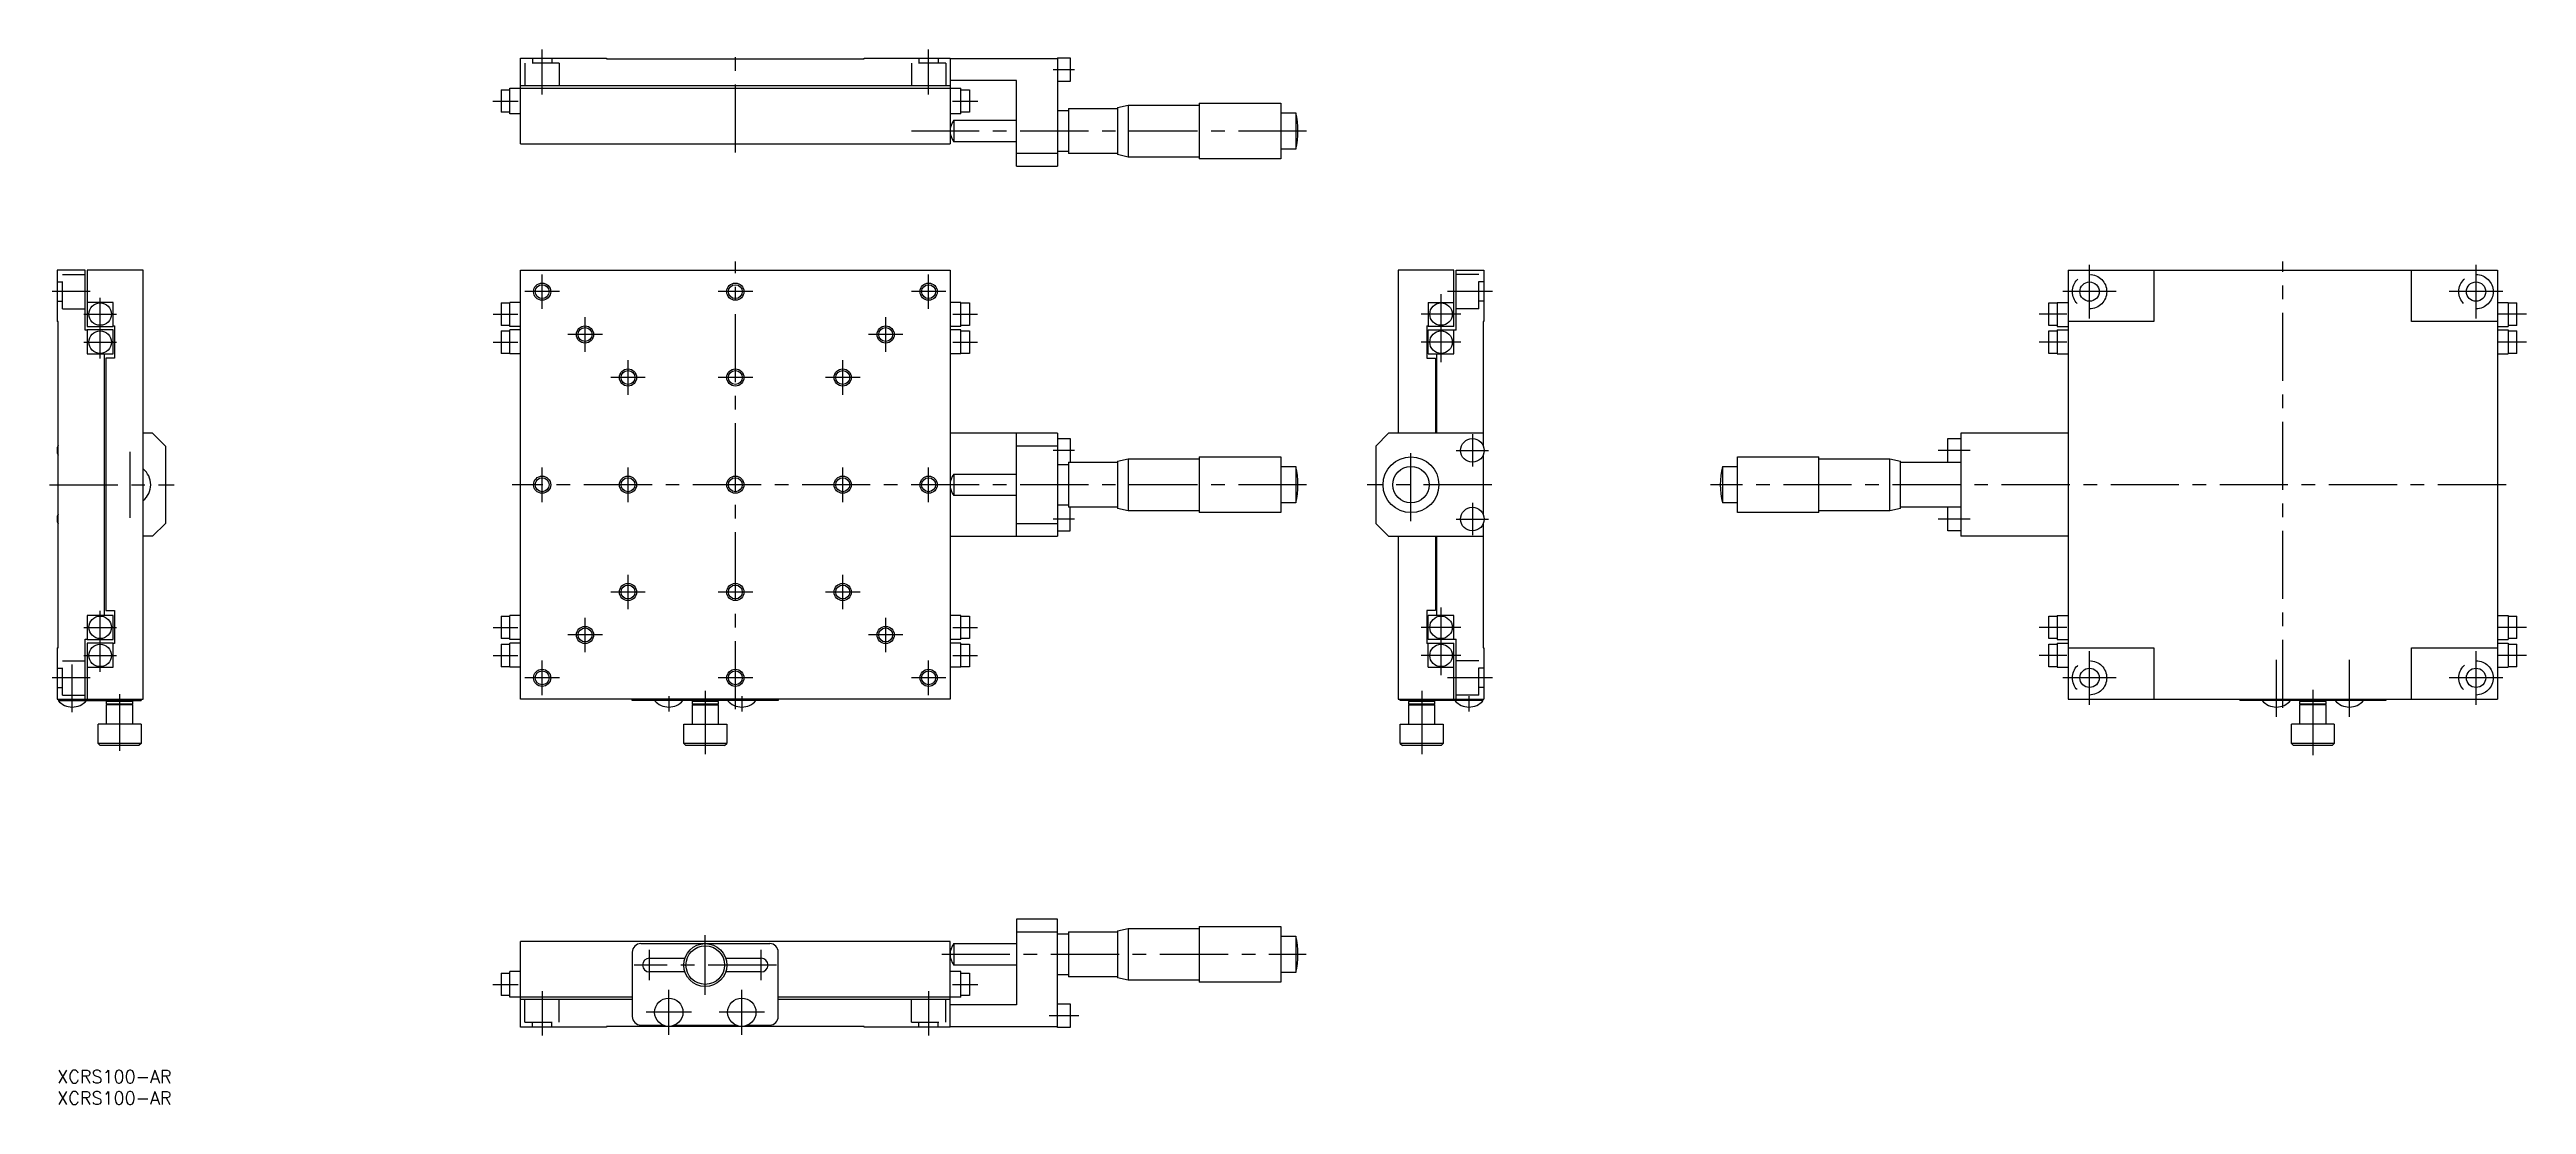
# Model space of a CAD drawing. Extents: x -2 to 575, y -8 to 238.
import ezdxf

# ---------------------------------------------------------------- set-up
doc = ezdxf.new("R2010")
doc.units = 0
doc.header["$LTSCALE"] = 0.5
doc.linetypes.add('CENTER', pattern=[50.8, 31.75, -6.35, 6.35, -6.35])
doc.linetypes.add('DASHED', pattern=[19.05, 12.7, -6.35])
for name, color, linetype in [('MSM_CENTER', 1, 'CENTER'), ('MSM_CONTINUOUS', 7, 'CONTINUOUS'), ('MSM_DASHED', 4, 'DASHED'), ('MSM_NARROW', 5, 'CONTINUOUS'), ('MSM_PART_NUMBER', 7, 'CONTINUOUS')]:
    doc.layers.add(name, color=color, linetype=linetype)
doc.styles.get("Standard").update_dxf_attribs({"font": 'txt.shx', "height": 3, "bigfont": 'bigfont.shx'})

# ---------------------------------------------------------------- blocks, each defined once
blk = doc.blocks.new('*U2')
at = {"layer": 'MSM_PART_NUMBER'}
blk.add_text('XCRS100-AR', height=3, dxfattribs=at).set_placement((0, -3))
blk = doc.blocks.new('*U3')
at = {"layer": 'MSM_PART_NUMBER'}
blk.add_text('XCRS100-AR', height=3, dxfattribs=at).set_placement((0, -8))

msp = doc.modelspace()

# ---------------------------------------------------------------- linework, layer by layer
at = {"layer": 'MSM_CENTER'}
for p, q in [((112.9, 227.34), (112.9, 237.84)), ((157.9, 213.84), (157.9, 237.64)), ((202.9, 227.34), (202.9, 237.84)), ((236.9, 233.14), (231.9, 233.14)), ((101.46, 225.84), (107.35, 225.84)), ((208.46, 225.84), (214.35, 225.84)), ((290.9, 218.84), (198.88, 218.84)), ((112.9, 177.39), (112.9, 185.44)), ((157.9, 84.12), (157.9, 188.42)), ((202.9, 177.39), (202.9, 185.44)), ((473.23, 175.17), (473.23, 187.66)), ((518.23, 84.42), (518.23, 188.42)), ((563.23, 175.17), (563.23, 187.66)), ((7.69, 181.42), (-1.19, 181.42)), ((10, 165.84), (10, 180)), ((116.93, 181.42), (108.88, 181.42)), ((161.93, 181.42), (153.88, 181.42)), ((206.93, 181.42), (198.88, 181.42)), ((322.22, 165.02), (322.22, 180.81)), ((334.22, 181.42), (323.72, 181.42)), ((479.47, 181.42), (466.99, 181.42)), ((569.47, 181.42), (556.99, 181.42)), ((6.19, 176.19), (13.81, 176.19)), ((101.54, 176.19), (107.27, 176.19)), ((122.9, 167.39), (122.9, 175.44)), ((192.9, 167.39), (192.9, 175.44)), ((208.54, 176.19), (214.27, 176.19)), ((326.85, 176.19), (317.6, 176.19)), ((467.97, 176.19), (461.49, 176.19)), ((574.97, 176.19), (568.49, 176.19)), ((6.19, 169.65), (13.81, 169.65)), ((101.54, 169.65), (107.27, 169.65)), ((126.93, 171.42), (118.88, 171.42)), ((196.93, 171.42), (188.88, 171.42)), ((208.54, 169.65), (214.27, 169.65)), ((326.85, 169.65), (317.6, 169.65)), ((467.97, 169.65), (461.49, 169.65)), ((574.97, 169.65), (568.49, 169.65)), ((132.9, 157.39), (132.9, 165.44)), ((182.9, 157.39), (182.9, 165.44)), ((136.93, 161.42), (128.88, 161.42)), ((161.93, 161.42), (153.88, 161.42)), ((186.93, 161.42), (178.88, 161.42)), ((236.9, 144.42), (231.9, 144.42)), ((315.22, 127.92), (315.22, 144.92)), ((325.77, 144.42), (333.27, 144.42)), ((329.52, 148.17), (329.52, 140.67)), ((445.47, 144.42), (437.99, 144.42)), ((17, 128.73), (17, 144.1)), ((112.9, 132.39), (112.9, 140.44)), ((132.9, 132.39), (132.9, 140.44)), ((182.9, 132.39), (182.9, 140.44)), ((202.9, 132.39), (202.9, 140.44)), ((-1.8, 136.42), (27.2, 136.42)), ((290.9, 136.42), (105.9, 136.42)), ((334.02, 136.42), (305.02, 136.42)), ((570.23, 136.42), (384.99, 136.42)), ((236.9, 128.42), (231.9, 128.42)), ((325.77, 128.42), (333.27, 128.42)), ((329.52, 132.17), (329.52, 124.67)), ((445.47, 128.42), (437.99, 128.42)), ((132.9, 107.39), (132.9, 115.44)), ((182.9, 107.39), (182.9, 115.44)), ((136.93, 111.42), (128.88, 111.42)), ((161.93, 111.42), (153.88, 111.42)), ((186.93, 111.42), (178.88, 111.42)), ((10, 92.84), (10, 107)), ((122.9, 97.39), (122.9, 105.44)), ((192.9, 97.39), (192.9, 105.44)), ((322.22, 92.02), (322.22, 107.81)), ((6.19, 103.19), (13.81, 103.19)), ((101.54, 103.19), (107.27, 103.19)), ((126.93, 101.42), (118.88, 101.42)), ((196.93, 101.42), (188.88, 101.42)), ((208.54, 103.19), (214.27, 103.19)), ((326.85, 103.19), (317.6, 103.19)), ((467.97, 103.19), (461.49, 103.19)), ((574.97, 103.19), (568.49, 103.19)), ((3.5, 83.43), (3.5, 94.56)), ((6.19, 96.65), (13.81, 96.65)), ((101.54, 96.65), (107.27, 96.65)), ((112.9, 87.39), (112.9, 95.44)), ((202.9, 87.39), (202.9, 95.44)), ((208.54, 96.65), (214.27, 96.65)), ((326.85, 96.65), (317.6, 96.65)), ((467.97, 96.65), (461.49, 96.65)), ((473.23, 85.17), (473.23, 97.66)), ((516.73, 82.37), (516.73, 95.62)), ((533.73, 82.37), (533.73, 95.62)), ((563.23, 85.17), (563.23, 97.66)), ((574.97, 96.65), (568.49, 96.65)), ((7.69, 91.42), (-1.19, 91.42)), ((14.5, 87.6), (14.5, 74.43)), ((116.93, 91.42), (108.88, 91.42)), ((142.4, 87.12), (142.4, 83.61)), ((150.9, 88.42), (150.9, 73.62)), ((161.93, 91.42), (153.88, 91.42)), ((159.4, 87.12), (159.4, 83.61)), ((206.93, 91.42), (198.88, 91.42)), ((317.72, 88.42), (317.72, 73.62)), ((334.22, 91.42), (323.72, 91.42)), ((328.72, 87.12), (328.72, 83.61)), ((479.47, 91.42), (466.99, 91.42)), ((525.23, 88.66), (525.23, 73.37)), ((569.47, 91.42), (556.99, 91.42)), ((150.9, 17.56), (150.9, 31.44)), ((167.45, 24.5), (134.36, 24.5)), ((137.9, 20.96), (137.9, 28.04)), ((163.9, 20.96), (163.9, 28.04)), ((205.96, 27), (290.85, 27)), ((101.46, 20), (107.35, 20)), ((112.9, 18.44), (112.9, 8.06)), ((142.4, 8.26), (142.4, 18.74)), ((159.4, 8.26), (159.4, 18.74)), ((202.9, 18.44), (202.9, 8.06)), ((208.46, 20), (214.35, 20)), ((147.65, 13.5), (137.16, 13.5)), ((164.65, 13.5), (154.16, 13.5)), ((230.96, 12.7), (237.85, 12.7))]:
    msp.add_line(p, q, dxfattribs=at)
at = {"layer": 'MSM_CONTINUOUS'}
for p, q in [((107.9, 235.84), (127.9, 235.84)), ((107.9, 215.84), (107.9, 235.84)), ((127.9, 235.84), (127.9, 235.64)), ((127.9, 235.64), (187.9, 235.64)), ((187.9, 235.84), (207.9, 235.84)), ((187.9, 235.64), (187.9, 235.84)), ((207.9, 235.84), (207.9, 215.84)), ((232.9, 235.64), (207.9, 235.64)), ((232.9, 235.89), (232.9, 210.64)), ((232.9, 235.89), (235.9, 235.89)), ((235.9, 235.89), (235.9, 230.39)), ((103.4, 228.47), (105.4, 228.47)), ((103.4, 228.47), (103.4, 223.22)), ((105.4, 228.84), (210.4, 228.84)), ((105.4, 222.84), (105.4, 228.84)), ((207.9, 229.34), (107.9, 229.34)), ((223.4, 230.64), (207.9, 230.64)), ((210.4, 222.84), (210.4, 228.84)), ((210.4, 228.47), (212.4, 228.47)), ((212.4, 228.47), (212.4, 223.22)), ((223.4, 210.64), (223.4, 230.64)), ((235.9, 230.39), (232.9, 230.39)), ((265.9, 225.34), (284.9, 225.34)), ((265.9, 225.34), (265.9, 212.34)), ((284.9, 225.34), (284.9, 212.34)), ((105.4, 223.22), (103.4, 223.22)), ((107.9, 222.84), (105.4, 222.84)), ((210.4, 222.84), (207.9, 222.84)), ((208.8, 221.34), (223.4, 221.34)), ((208.8, 221.34), (208.8, 216.34)), ((212.4, 223.22), (210.4, 223.22)), ((232.9, 223.59), (235.5, 223.59)), ((235.5, 224.09), (246.9, 224.09)), ((235.5, 224.09), (235.5, 213.59)), ((246.9, 224.34), (249.4, 224.89)), ((246.9, 224.34), (246.9, 213.34)), ((249.4, 224.89), (265.9, 224.89)), ((249.4, 224.89), (249.4, 212.79)), ((284.9, 223.09), (288.4, 223.09)), ((288.4, 223.09), (288.4, 214.59)), ((107.9, 215.84), (207.9, 215.84)), ((223.4, 216.34), (208.8, 216.34)), ((232.9, 213.64), (223.4, 213.64)), ((235.5, 214.09), (232.9, 214.09)), ((246.9, 213.59), (235.5, 213.59)), ((288.4, 214.59), (284.9, 214.59)), ((223.4, 210.64), (232.9, 210.64)), ((249.4, 212.79), (246.9, 213.34)), ((265.9, 212.79), (249.4, 212.79)), ((284.9, 212.34), (265.9, 212.34)), ((6.5, 186.42), (0, 186.42)), ((0, 186.42), (0, 174.42)), ((6.5, 172.42), (6.5, 186.42)), ((20, 186.42), (7, 186.42)), ((7, 186.42), (7, 173.32)), ((20, 86.42), (20, 186.42)), ((107.9, 186.42), (207.9, 186.42)), ((107.9, 86.42), (107.9, 186.42)), ((207.9, 186.42), (207.9, 86.42)), ((325.22, 186.42), (312.22, 186.42)), ((312.22, 186.42), (312.22, 148.42)), ((325.22, 173.32), (325.22, 186.42)), ((325.72, 186.42), (332.22, 186.42)), ((325.72, 172.42), (325.72, 186.42)), ((332.22, 186.42), (332.22, 174.42)), ((468.23, 186.42), (468.23, 86.42)), ((468.23, 186.42), (568.23, 186.42)), ((488.23, 186.42), (488.23, 174.42)), ((548.23, 174.42), (548.23, 186.42)), ((568.23, 186.42), (568.23, 86.42)), ((13, 178.92), (7, 178.92)), ((13, 173.32), (13, 178.92)), ((103.4, 178.81), (105.4, 178.81)), ((103.4, 178.81), (103.4, 173.56)), ((107.9, 178.92), (105.4, 178.92)), ((105.4, 173.32), (105.4, 178.92)), ((210.4, 178.92), (207.9, 178.92)), ((210.4, 173.32), (210.4, 178.92)), ((210.4, 178.81), (212.4, 178.81)), ((212.4, 178.81), (212.4, 173.56)), ((319.22, 178.92), (319.22, 173.32)), ((319.26, 178.92), (325.22, 178.92)), ((463.73, 178.81), (465.73, 178.81)), ((463.73, 173.56), (463.73, 178.81)), ((465.73, 178.92), (465.73, 173.32)), ((465.73, 178.92), (468.23, 178.92)), ((568.23, 178.92), (570.73, 178.92)), ((570.73, 178.92), (570.73, 173.32)), ((570.73, 178.81), (572.73, 178.81)), ((572.73, 173.56), (572.73, 178.81)), ((0.2, 174.42), (0, 174.42)), ((0.2, 98.42), (0.2, 174.42)), ((7, 173.32), (13, 173.32)), ((13, 173.42), (13.3, 173.42)), ((13.3, 173.42), (13.3, 165.92)), ((105.4, 173.56), (103.4, 173.56)), ((107.9, 173.32), (105.4, 173.32)), ((210.4, 173.32), (207.9, 173.32)), ((212.4, 173.56), (210.4, 173.56)), ((318.92, 173.42), (318.92, 165.92)), ((318.92, 173.42), (319.22, 173.42)), ((325.22, 173.32), (319.22, 173.32)), ((332.02, 174.42), (332.02, 145.56)), ((332.22, 174.42), (332.02, 174.42)), ((465.73, 173.56), (463.73, 173.56)), ((465.73, 173.32), (468.23, 173.32)), ((488.23, 174.42), (468.23, 174.42)), ((568.23, 174.42), (548.23, 174.42)), ((568.23, 173.32), (570.73, 173.32)), ((572.73, 173.56), (570.73, 173.56)), ((7, 172.42), (6.5, 172.42)), ((13, 172.52), (7, 172.52)), ((7, 172.52), (7, 166.92)), ((13, 166.92), (13, 172.52)), ((103.4, 172.27), (105.4, 172.27)), ((103.4, 172.27), (103.4, 167.02)), ((107.9, 172.52), (105.4, 172.52)), ((105.4, 166.92), (105.4, 172.52)), ((210.4, 172.52), (207.9, 172.52)), ((210.4, 166.92), (210.4, 172.52)), ((210.4, 172.27), (212.4, 172.27)), ((212.4, 172.27), (212.4, 167.02)), ((319.22, 172.52), (325.22, 172.52)), ((319.22, 166.92), (319.22, 172.52)), ((325.22, 166.92), (325.22, 172.52)), ((325.72, 172.42), (325.22, 172.42)), ((463.73, 172.27), (465.73, 172.27)), ((463.73, 167.02), (463.73, 172.27)), ((465.73, 172.52), (468.23, 172.52)), ((465.73, 172.52), (465.73, 166.92)), ((568.23, 172.52), (570.73, 172.52)), ((570.73, 172.52), (570.73, 166.92)), ((570.73, 172.27), (572.73, 172.27)), ((572.73, 167.02), (572.73, 172.27)), ((7, 166.92), (13, 166.92)), ((11, 105.92), (11, 166.92)), ((11.3, 165.92), (11.3, 107.12)), ((13.3, 165.92), (11.3, 165.92)), ((105.4, 167.02), (103.4, 167.02)), ((107.9, 166.92), (105.4, 166.92)), ((210.4, 166.92), (207.9, 166.92)), ((212.4, 167.02), (210.4, 167.02)), ((318.92, 165.92), (320.92, 165.92)), ((319.22, 166.92), (325.22, 166.92)), ((320.92, 165.92), (320.92, 148.42)), ((321.22, 148.42), (321.22, 166.92)), ((465.73, 167.02), (463.73, 167.02)), ((465.73, 166.92), (468.23, 166.92)), ((568.23, 166.92), (570.73, 166.92)), ((572.73, 167.02), (570.73, 167.02)), ((22.2, 148.42), (20, 148.42)), ((22.2, 148.42), (25.2, 145.42)), ((25.2, 145.42), (25.2, 127.42)), ((232.9, 148.42), (207.9, 148.42)), ((223.4, 124.42), (223.4, 148.42)), ((232.9, 145.42), (223.4, 145.42)), ((232.9, 148.42), (232.9, 124.42)), ((232.9, 147.17), (235.9, 147.17)), ((235.9, 147.17), (235.9, 141.67)), ((310.02, 148.42), (307.02, 145.42)), ((307.02, 145.42), (307.02, 127.42)), ((332.02, 148.42), (310.02, 148.42)), ((440.23, 147.17), (443.23, 147.17)), ((440.23, 141.67), (440.23, 147.17)), ((443.23, 148.42), (443.23, 124.42)), ((468.23, 148.42), (443.23, 148.42)), ((208.8, 138.92), (223.4, 138.92)), ((208.8, 138.92), (208.8, 133.92)), ((232.9, 141.17), (235.5, 141.17)), ((235.5, 141.67), (246.9, 141.67)), ((235.5, 141.67), (235.5, 131.17)), ((246.9, 141.92), (249.4, 142.47)), ((246.9, 141.92), (246.9, 130.92)), ((249.4, 142.47), (265.9, 142.47)), ((249.4, 142.47), (249.4, 130.37)), ((265.9, 142.92), (284.9, 142.92)), ((265.9, 142.92), (265.9, 129.92)), ((284.9, 142.92), (284.9, 129.92)), ((284.9, 140.67), (288.4, 140.67)), ((288.4, 140.67), (288.4, 132.17)), ((332.02, 143.27), (332.02, 129.56)), ((387.73, 140.67), (391.23, 140.67)), ((387.73, 140.67), (387.73, 132.17)), ((391.23, 142.92), (410.23, 142.92)), ((391.23, 129.92), (391.23, 142.92)), ((410.23, 129.92), (410.23, 142.92)), ((410.23, 142.47), (426.73, 142.47)), ((426.73, 142.47), (429.23, 141.92)), ((426.73, 130.37), (426.73, 142.47)), ((429.23, 130.92), (429.23, 141.92)), ((429.23, 141.67), (443.23, 141.67)), ((223.4, 133.92), (208.8, 133.92)), ((25.2, 127.42), (22.2, 124.42)), ((223.4, 127.42), (232.9, 127.42)), ((235.5, 131.67), (232.9, 131.67)), ((246.9, 131.17), (235.5, 131.17)), ((235.9, 125.67), (235.9, 131.17)), ((249.4, 130.37), (246.9, 130.92)), ((265.9, 130.37), (249.4, 130.37)), ((284.9, 129.92), (265.9, 129.92)), ((288.4, 132.17), (284.9, 132.17)), ((307.02, 127.42), (310.02, 124.42)), ((332.02, 127.27), (332.02, 98.42)), ((391.23, 132.17), (387.73, 132.17)), ((410.23, 129.92), (391.23, 129.92)), ((426.73, 130.37), (410.23, 130.37)), ((429.23, 130.92), (426.73, 130.37)), ((443.23, 131.17), (429.23, 131.17)), ((440.23, 125.67), (440.23, 131.17)), ((22.2, 124.42), (20, 124.42)), ((207.9, 124.42), (232.9, 124.42)), ((232.9, 125.67), (235.9, 125.67)), ((310.02, 124.42), (332.02, 124.42)), ((312.22, 124.42), (312.22, 86.42)), ((320.92, 124.42), (320.92, 107.12)), ((321.22, 105.92), (321.22, 124.42)), ((443.23, 125.67), (440.23, 125.67)), ((468.23, 124.42), (443.23, 124.42)), ((13, 105.92), (7, 105.92)), ((7, 105.92), (7, 100.32)), ((11.3, 107.12), (13.3, 107.12)), ((13, 100.32), (13, 105.92)), ((13.3, 107.12), (13.3, 99.42)), ((103.4, 105.81), (105.4, 105.81)), ((103.4, 105.81), (103.4, 100.56)), ((107.9, 105.92), (105.4, 105.92)), ((105.4, 100.32), (105.4, 105.92)), ((210.4, 105.92), (207.9, 105.92)), ((210.4, 100.32), (210.4, 105.92)), ((210.4, 105.81), (212.4, 105.81)), ((212.4, 105.81), (212.4, 100.56)), ((318.92, 107.12), (318.92, 99.42)), ((320.92, 107.12), (318.92, 107.12)), ((319.22, 100.32), (319.22, 105.92)), ((325.22, 105.92), (319.22, 105.92)), ((325.22, 100.32), (325.22, 105.92)), ((463.73, 105.81), (465.73, 105.81)), ((463.73, 100.56), (463.73, 105.81)), ((465.73, 105.92), (465.73, 100.32)), ((465.73, 105.92), (468.23, 105.92)), ((568.23, 105.92), (570.73, 105.92)), ((570.73, 105.92), (570.73, 100.32)), ((570.73, 105.81), (572.73, 105.81)), ((572.73, 100.56), (572.73, 105.81)), ((0, 98.42), (0, 86.42)), ((0, 98.42), (0.2, 98.42)), ((6.5, 86.42), (6.5, 100.42)), ((6.5, 100.42), (7, 100.42)), ((7, 100.32), (13, 100.32)), ((7, 99.52), (7, 86.42)), ((13, 99.52), (7, 99.52)), ((13, 93.92), (13, 99.52)), ((13.3, 99.42), (13, 99.42)), ((105.4, 100.56), (103.4, 100.56)), ((103.4, 99.27), (105.4, 99.27)), ((103.4, 99.27), (103.4, 94.02)), ((107.9, 100.32), (105.4, 100.32)), ((107.9, 99.52), (105.4, 99.52)), ((105.4, 93.92), (105.4, 99.52)), ((210.4, 100.32), (207.9, 100.32)), ((210.4, 99.52), (207.9, 99.52)), ((212.4, 100.56), (210.4, 100.56)), ((210.4, 93.92), (210.4, 99.52)), ((210.4, 99.27), (212.4, 99.27)), ((212.4, 99.27), (212.4, 94.02)), ((319.22, 99.42), (318.92, 99.42)), ((325.22, 100.32), (319.22, 100.32)), ((319.22, 93.92), (319.22, 99.52)), ((319.22, 99.52), (325.22, 99.52)), ((325.22, 100.42), (325.72, 100.42)), ((325.22, 86.42), (325.22, 99.52)), ((325.72, 86.42), (325.72, 100.42)), ((332.02, 98.42), (332.22, 98.42)), ((332.22, 98.42), (332.22, 86.42)), ((465.73, 100.56), (463.73, 100.56)), ((463.73, 99.27), (465.73, 99.27)), ((463.73, 94.02), (463.73, 99.27)), ((465.73, 100.32), (468.23, 100.32)), ((465.73, 99.52), (465.73, 93.92)), ((465.73, 99.52), (468.23, 99.52)), ((468.23, 98.42), (488.23, 98.42)), ((488.23, 98.42), (488.23, 86.42)), ((548.23, 86.42), (548.23, 98.42)), ((548.23, 98.42), (568.23, 98.42)), ((568.23, 100.32), (570.73, 100.32)), ((568.23, 99.52), (570.73, 99.52)), ((572.73, 100.56), (570.73, 100.56)), ((570.73, 99.52), (570.73, 93.92)), ((570.73, 99.27), (572.73, 99.27)), ((572.73, 94.02), (572.73, 99.27)), ((7, 93.92), (13, 93.92)), ((105.4, 94.02), (103.4, 94.02)), ((107.9, 93.92), (105.4, 93.92)), ((210.4, 93.92), (207.9, 93.92)), ((212.4, 94.02), (210.4, 94.02)), ((319.22, 93.92), (325.22, 93.92)), ((465.73, 94.02), (463.73, 94.02)), ((465.73, 93.92), (468.23, 93.92)), ((568.23, 93.92), (570.73, 93.92)), ((572.73, 94.02), (570.73, 94.02)), ((0, 86.42), (20, 86.42)), ((0.2, 86.12), (19.5, 86.12)), ((0.5, 86.42), (0.5, 86.12)), ((11.5, 85.92), (11.7, 86.12)), ((11.5, 85.32), (11.5, 85.92)), ((17.5, 85.92), (11.5, 85.92)), ((11.7, 85.12), (11.5, 85.32)), ((17.5, 85.32), (11.5, 85.32)), ((11.5, 80.62), (11.5, 85.12)), ((17.5, 85.12), (11.5, 85.12)), ((17.3, 86.12), (17.5, 85.92)), ((17.5, 85.32), (17.3, 85.12)), ((17.5, 85.92), (17.5, 85.32)), ((17.5, 85.12), (17.5, 80.62)), ((19.5, 86.42), (19.5, 86.12)), ((207.9, 86.42), (107.9, 86.42)), ((133.9, 86.12), (133.9, 86.42)), ((167.9, 86.12), (133.9, 86.12)), ((147.9, 85.92), (148.1, 86.12)), ((147.9, 85.32), (147.9, 85.92)), ((153.9, 85.92), (147.9, 85.92)), ((148.1, 85.12), (147.9, 85.32)), ((153.9, 85.32), (147.9, 85.32)), ((147.9, 80.62), (147.9, 85.12)), ((147.9, 85.12), (153.9, 85.12)), ((153.7, 86.12), (153.9, 85.92)), ((153.9, 85.32), (153.7, 85.12)), ((153.9, 85.92), (153.9, 85.32)), ((153.9, 85.12), (153.9, 80.62)), ((167.9, 86.42), (167.9, 86.12)), ((312.22, 86.42), (332.22, 86.42)), ((312.72, 86.12), (312.72, 86.42)), ((332.02, 86.12), (312.72, 86.12)), ((314.72, 85.92), (314.92, 86.12)), ((314.72, 85.32), (314.72, 85.92)), ((320.72, 85.92), (314.72, 85.92)), ((314.92, 85.12), (314.72, 85.32)), ((320.72, 85.32), (314.72, 85.32)), ((314.72, 80.62), (314.72, 85.12)), ((314.72, 85.12), (320.72, 85.12)), ((320.52, 86.12), (320.72, 85.92)), ((320.72, 85.32), (320.52, 85.12)), ((320.72, 85.92), (320.72, 85.32)), ((320.72, 85.12), (320.72, 80.62)), ((331.72, 86.42), (331.72, 86.12)), ((468.23, 86.42), (568.23, 86.42)), ((508.23, 86.42), (508.23, 86.12)), ((542.23, 86.12), (508.23, 86.12)), ((522.23, 85.92), (522.43, 86.12)), ((522.23, 85.32), (522.23, 85.92)), ((528.23, 85.92), (522.23, 85.92)), ((522.43, 85.12), (522.23, 85.32)), ((528.23, 85.32), (522.23, 85.32)), ((522.23, 80.62), (522.23, 85.12)), ((528.23, 85.12), (522.23, 85.12)), ((528.03, 86.12), (528.23, 85.92)), ((528.23, 85.32), (528.03, 85.12)), ((528.23, 85.92), (528.23, 85.32)), ((528.23, 85.12), (528.23, 80.62)), ((542.23, 86.42), (542.23, 86.12)), ((9.5, 76.12), (9.5, 80.62)), ((19.5, 80.62), (9.5, 80.62)), ((10, 75.62), (9.5, 76.12)), ((19.5, 76.12), (9.5, 76.12)), ((19, 75.62), (10, 75.62)), ((19.5, 76.12), (19, 75.62)), ((19.5, 80.62), (19.5, 76.12)), ((145.9, 76.12), (145.9, 80.62)), ((145.9, 80.62), (155.9, 80.62)), ((145.9, 76.12), (146.4, 75.62)), ((155.9, 76.12), (145.9, 76.12)), ((155.4, 75.62), (146.4, 75.62)), ((155.4, 75.62), (155.9, 76.12)), ((155.9, 80.62), (155.9, 76.12)), ((312.72, 76.12), (312.72, 80.62)), ((312.72, 80.62), (322.72, 80.62)), ((312.72, 76.12), (313.22, 75.62)), ((322.72, 76.12), (312.72, 76.12)), ((322.22, 75.62), (313.22, 75.62)), ((322.22, 75.62), (322.72, 76.12)), ((322.72, 80.62), (322.72, 76.12)), ((520.23, 76.12), (520.23, 80.62)), ((530.23, 80.62), (520.23, 80.62)), ((520.73, 75.62), (520.23, 76.12)), ((530.23, 76.12), (520.23, 76.12)), ((529.73, 75.62), (520.73, 75.62)), ((530.23, 76.12), (529.73, 75.62)), ((530.23, 80.62), (530.23, 76.12)), ((223.4, 35.2), (223.4, 15.2)), ((232.9, 35.2), (223.4, 35.2)), ((232.9, 9.95), (232.9, 35.2)), ((207.9, 30), (107.9, 30)), ((107.9, 10), (107.9, 30)), ((135.9, 29.5), (165.9, 29.5)), ((207.9, 10), (207.9, 30)), ((208.8, 29.5), (223.4, 29.5)), ((208.8, 29.5), (208.8, 24.5)), ((223.4, 32.2), (232.9, 32.2)), ((232.9, 31.75), (235.5, 31.75)), ((235.5, 32.25), (246.9, 32.25)), ((235.5, 32.25), (235.5, 21.75)), ((246.9, 32.5), (249.4, 33.05)), ((246.9, 32.5), (246.9, 21.5)), ((249.4, 33.05), (265.9, 33.05)), ((249.4, 33.05), (249.4, 20.95)), ((265.9, 33.5), (284.9, 33.5)), ((265.9, 33.5), (265.9, 20.5)), ((284.9, 33.5), (284.9, 20.5)), ((284.9, 31.25), (288.4, 31.25)), ((288.4, 31.25), (288.4, 22.75)), ((133.9, 27.5), (133.9, 12.5)), ((137.9, 26.1), (146.16, 26.1)), ((155.64, 26.1), (163.9, 26.1)), ((167.9, 12.5), (167.9, 27.5)), ((223.4, 24.5), (208.8, 24.5)), ((103.4, 22.63), (105.4, 22.63)), ((103.4, 22.63), (103.4, 17.38)), ((105.4, 17.38), (103.4, 17.38)), ((107.9, 23), (105.4, 23)), ((105.4, 17), (105.4, 23)), ((146.16, 22.9), (137.9, 22.9)), ((163.9, 22.9), (155.64, 22.9)), ((210.4, 23), (207.9, 23)), ((210.4, 17), (210.4, 23)), ((210.4, 22.63), (212.4, 22.63)), ((212.4, 17.38), (210.4, 17.38)), ((212.4, 22.63), (212.4, 17.38)), ((235.5, 22.25), (232.9, 22.25)), ((246.9, 21.75), (235.5, 21.75)), ((249.4, 20.95), (246.9, 21.5)), ((265.9, 20.95), (249.4, 20.95)), ((284.9, 20.5), (265.9, 20.5)), ((288.4, 22.75), (284.9, 22.75)), ((133.9, 17), (105.4, 17)), ((133.9, 16.5), (107.9, 16.5)), ((210.4, 17), (167.9, 17)), ((207.9, 16.5), (167.9, 16.5)), ((223.4, 15.2), (207.9, 15.2)), ((232.9, 15.45), (235.9, 15.45)), ((235.9, 15.45), (235.9, 9.95)), ((127.9, 10), (107.9, 10)), ((127.9, 10), (107.9, 10)), ((187.9, 10.2), (127.9, 10.2)), ((127.9, 10.2), (127.9, 10)), ((135.9, 10.5), (141.03, 10.5)), ((143.78, 10.5), (158.03, 10.5)), ((160.78, 10.5), (165.9, 10.5)), ((187.9, 10), (187.9, 10.2)), ((207.9, 10), (187.9, 10)), ((207.95, 10.25), (207.9, 10.25)), ((207.95, 10.2), (207.95, 10.25)), ((207.95, 10.2), (232.9, 10.2)), ((235.9, 9.95), (232.9, 9.95))]:
    msp.add_line(p, q, dxfattribs=at)
for centre, radius in [((10, 176.19), 2.62), ((112.9, 181.42), 1.62), ((157.9, 181.42), 1.62), ((202.9, 181.42), 1.62), ((322.22, 176.19), 2.62), ((473.23, 181.42), 2.25), ((563.23, 181.42), 2.25), ((122.9, 171.42), 1.62), ((192.9, 171.42), 1.62), ((10, 169.65), 2.62), ((322.22, 169.65), 2.62), ((132.9, 161.42), 1.62), ((157.9, 161.42), 1.62), ((182.9, 161.42), 1.62), ((329.52, 144.42), 2.75), ((315.22, 136.42), 6.5), ((315.22, 136.42), 4.25), ((112.9, 136.42), 1.62), ((132.9, 136.42), 1.62), ((157.9, 136.42), 1.62), ((182.9, 136.42), 1.62), ((202.9, 136.42), 1.62), ((329.52, 128.42), 2.75), ((132.9, 111.42), 1.62), ((157.9, 111.42), 1.62), ((182.9, 111.42), 1.62), ((10, 103.19), 2.62), ((322.22, 103.19), 2.62), ((10, 96.65), 2.62), ((122.9, 101.42), 1.62), ((192.9, 101.42), 1.62), ((322.22, 96.65), 2.62), ((112.9, 91.42), 1.62), ((157.9, 91.42), 1.62), ((202.9, 91.42), 1.62), ((473.23, 91.42), 2.25), ((563.23, 91.42), 2.25), ((150.9, 24.5), 5), ((150.9, 24.5), 4.5), ((142.4, 13.5), 3.3), ((159.4, 13.5), 3.3)]:
    msp.add_circle(centre, radius, dxfattribs=at)
for centre, radius, start, end in [((211.82, 218.84), 3.92, 140.40225, 219.59775), ((270.59, 218.84), 18.31, 346.58033, 13.41967), ((2.7, 144.42), 2.75, 155.38002, 204.61998), ((17, 136.42), 4.75, 309.16671, 50.83329), ((211.82, 136.42), 3.92, 140.40225, 219.59775), ((270.59, 136.42), 18.31, 346.58033, 13.41967), ((405.54, 136.42), 18.31, 166.58033, 193.41967), ((2.7, 128.42), 2.75, 155.38002, 204.61998), ((3.5, 89), 4.38, 221.11209, 318.88791), ((142.4, 88.99), 4.37, 221.03483, 318.96517), ((159.4, 88.99), 4.37, 221.03483, 318.96517), ((328.72, 88.99), 4.37, 221.03483, 318.96517), ((516.73, 89), 4.38, 221.11209, 318.88791), ((533.73, 89), 4.38, 221.11209, 318.88791), ((135.9, 27.5), 2, 90, 180), ((165.9, 27.5), 2, 0, 90), ((211.82, 27), 3.92, 140.40225, 219.59775), ((270.59, 27), 18.31, 346.58033, 13.41967), ((137.9, 24.5), 1.6, 90, 270), ((163.9, 24.5), 1.6, 270, 90), ((135.9, 12.5), 2, 180, 270), ((165.9, 12.5), 2, 270, 0)]:
    msp.add_arc(centre, radius, start, end, dxfattribs=at)
at = {"layer": 'MSM_DASHED'}
for p, q in [((108.9, 234.64), (108.9, 229.34)), ((116.9, 234.64), (108.9, 234.64)), ((110.65, 235.84), (110.65, 234.64)), ((115.15, 235.84), (115.15, 234.64)), ((116.9, 234.64), (116.9, 229.34)), ((198.9, 234.64), (198.9, 229.34)), ((206.9, 234.64), (198.9, 234.64)), ((200.65, 235.84), (200.65, 234.64)), ((205.15, 235.84), (205.15, 234.64)), ((206.9, 234.64), (206.9, 229.34)), ((1.2, 185.42), (6.5, 185.42)), ((1.2, 177.42), (1.2, 185.42)), ((331.02, 185.42), (325.72, 185.42)), ((331.02, 177.42), (331.02, 185.42)), ((0, 183.67), (1.2, 183.67)), ((0, 179.17), (1.2, 179.17)), ((332.22, 183.67), (331.02, 183.67)), ((332.22, 179.17), (331.02, 179.17)), ((1.2, 177.42), (6.5, 177.42)), ((331.02, 177.42), (325.72, 177.42)), ((0, 93.67), (1.2, 93.67)), ((1.2, 95.42), (6.5, 95.42)), ((1.2, 87.42), (1.2, 95.42)), ((331.02, 95.42), (325.72, 95.42)), ((331.02, 87.42), (331.02, 95.42)), ((332.22, 93.67), (331.02, 93.67)), ((0, 89.17), (1.2, 89.17)), ((1.2, 87.42), (6.5, 87.42)), ((331.02, 87.42), (325.72, 87.42)), ((332.22, 89.17), (331.02, 89.17)), ((108.9, 11.2), (108.9, 16.5)), ((116.9, 11.2), (116.9, 16.5)), ((198.9, 11.2), (198.9, 16.5)), ((206.9, 11.2), (206.9, 16.5)), ((108.9, 11.2), (116.9, 11.2)), ((110.65, 10), (110.65, 11.2)), ((115.15, 10), (115.15, 11.2)), ((198.9, 11.2), (206.9, 11.2)), ((200.65, 10), (200.65, 11.2)), ((205.15, 10), (205.15, 11.2))]:
    msp.add_line(p, q, dxfattribs=at)
for centre in [(473.23, 181.42), (563.23, 181.42), (473.23, 91.42), (563.23, 91.42)]:
    msp.add_circle(centre, 4, dxfattribs=at)
at = {"layer": 'MSM_NARROW'}
for centre in [(112.9, 181.42), (157.9, 181.42), (202.9, 181.42), (122.9, 171.42), (192.9, 171.42), (132.9, 161.42), (157.9, 161.42), (182.9, 161.42), (112.9, 136.42), (132.9, 136.42), (157.9, 136.42), (182.9, 136.42), (202.9, 136.42), (132.9, 111.42), (157.9, 111.42), (182.9, 111.42), (122.9, 101.42), (192.9, 101.42), (112.9, 91.42), (157.9, 91.42), (202.9, 91.42)]:
    msp.add_circle(centre, 2, dxfattribs=at)

# ---------------------------------------------------------------- block references
at = {"layer": 'MSM_CONTINUOUS'}
for name in ['*U2', '*U3']:
    msp.add_blockref(name, (0, 0), dxfattribs=at)

doc.saveas('drawing.dxf')
